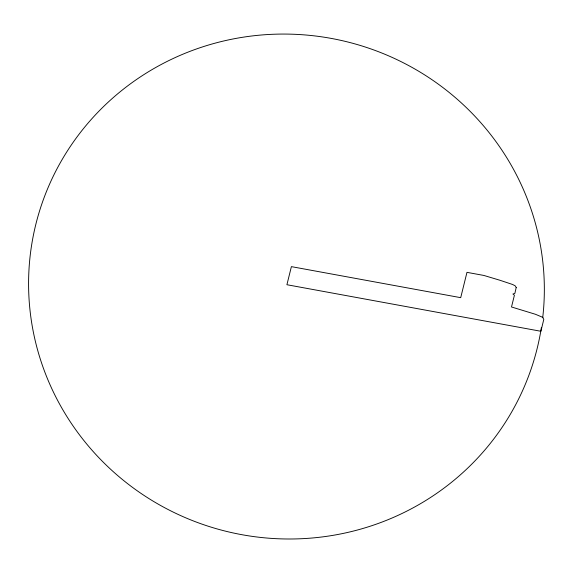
<?xml version="1.0" encoding="UTF-8"?>
<svg xmlns="http://www.w3.org/2000/svg" width="573" height="573" viewBox="0 0 573 573"><rect width="100%" height="100%" fill="white"/><g stroke="black" fill="none" stroke-linecap="round" stroke-linejoin="round"><path stroke-width="0.86" d="M541.349 327.706A258.237 252.113 13.9 0 1 127.758 483.777A258.237 252.113 13.9 0 1 186.619 52.673A258.237 252.113 13.9 0 1 542.71 317.736M516.216 287.467L514.862 293.412L512.928 294.006L514.411 295.224L511.503 306.978L535.383 314.262L542.817 317.37L543.791 319.426L540.891 331.273L286.915 284.724L291.392 266.638L460.706 297.666L466.974 272.347L483.906 275.455L499.985 280.276L512.642 284.502L515.213 285.848L516.216 287.467"/></g></svg>
